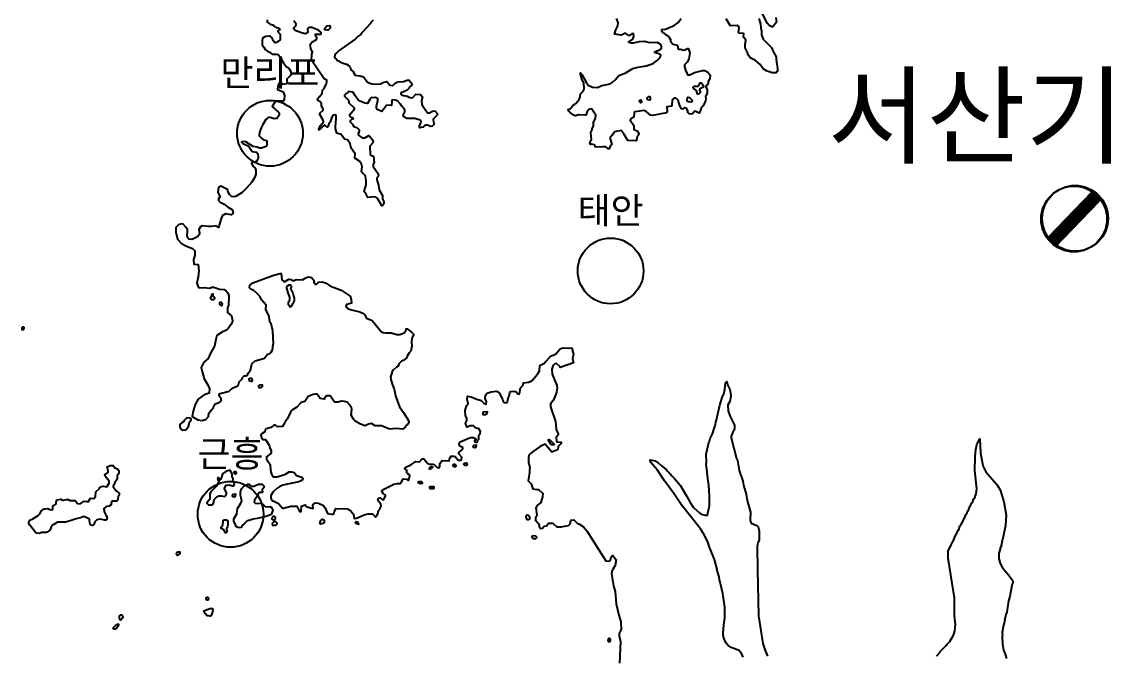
# Model space of a CAD drawing. Header units: millimetres. Extents: x -954552 to 1497340, y -301250 to 736091.
# Drawn here: x 114521 to 155975, y 347717 to 371829 of the extents above; entities that cross this region are included whole.
import ezdxf
from ezdxf.enums import TextEntityAlignment as Align

# ---------------------------------------------------------------- set-up
doc = ezdxf.new("R2010")
doc.units = ezdxf.units.MM
for name, color, linetype in [('2121', 7, 'Continuous'), ('2122', 7, 'Continuous'), ('AWS', 4, 'Continuous'), ('AWS명', 2, 'Continuous'), ('EL', 2, 'Continuous'), ('Point', 1, 'Continuous'), ('관측소명', 3, 'Continuous'), ('기상청', 1, 'Continuous')]:
    doc.layers.add(name, color=color, linetype=linetype)
doc.styles.get("Standard").update_dxf_attribs({"font": ''})
doc.styles.get('Standard').set_extended_font_data('Gulim')

# ---------------------------------------------------------------- blocks, each defined once
blk = doc.blocks.new('관측소(기상청)')
at = {"layer": '기상청', "const_width": 500}
blk.add_lwpolyline([(821, 874), (-914, -926)], dxfattribs=at)
at = {"layer": '기상청'}
blk.add_circle((-46, -26), 1250, dxfattribs=at)

msp = doc.modelspace()

# ---------------------------------------------------------------- linework, layer by layer
at = {"layer": '2121', "color": 7}
for points in [[(123853, 371906), (123849, 371819), (123964, 371735), (124056, 371708), (124120, 371681), (124159, 371643), (124215, 371616), (124280, 371598), (124324, 371566), (124332, 371528), (124273, 371498), (124259, 371475), (124263, 371436), (124338, 371354), (124349, 371146), (124271, 371084), (124209, 371039), (124140, 371036), (124083, 371125), (124038, 371214), (123976, 371272), (123937, 371286), (123794, 371277), (123794, 371277), (123669, 371205), (123655, 371090), (123664, 370952), (123728, 370864), (123788, 370758), (123863, 370717), (123938, 370674), (124039, 370601), (124195, 370601), (124263, 370582), (124363, 370461), (124363, 370461), (124411, 370366), (124469, 370266), (124469, 370266), (124576, 370126), (124657, 370077), (124750, 369940), (124745, 369801), (124596, 369646), (124613, 369483), (124589, 369467), (124426, 369451), (124380, 369504), (124288, 369484), (124249, 369367), (124239, 369260), (124366, 369202), (124457, 369167), (124457, 369167), (124513, 369027), (124501, 368845), (124432, 368808), (124295, 368818), (124195, 368822), (124132, 368744), (124044, 368612), (124137, 368520), (124208, 368458), (124208, 368458), (124267, 368410), (124301, 368365), (124307, 368277), (124220, 368152), (124102, 368139), (124014, 368182), (123913, 368199), (123801, 368116), (123689, 367931), (123625, 367794), (123557, 367634), (123548, 367492), (123630, 367410), (123713, 367341), (123821, 367324), (123821, 367324), (123839, 367277), (123834, 367158), (123821, 367115), (123777, 367077), (123640, 367027), (123559, 367027), (123471, 367065), (123321, 367084), (123033, 367267), (122896, 367274), (122877, 367255), (122928, 367202), (123121, 367121), (123158, 367096), (123277, 366903), (123439, 366871), (123489, 366815), (123506, 366696), (123502, 366640), (123439, 366522), (123309, 366494), (123255, 366460), (123309, 366343), (123396, 366272), (123396, 366272), (123421, 366178), (123421, 366097), (123415, 366041), (123377, 365921), (123270, 365740), (123058, 365503), (122896, 365347), (122702, 365209), (122616, 365178), (122490, 365184), (122423, 365262), (122378, 365331), (122345, 365452), (122208, 365520), (122086, 365578), (121994, 365535), (121970, 365359), (122067, 365169), (122004, 365121), (121994, 365038), (122067, 364970), (122208, 364897), (122345, 364794), (122535, 364687), (122559, 364556), (122476, 364497), (122267, 364536), (122135, 364453), (122086, 364312), (122043, 364137), (122004, 364015), (121911, 364078), (121736, 364054), (121610, 364047), (121610, 364047), (121378, 364078), (121310, 364041), (121248, 363940), (121279, 363806), (121273, 363763), (121241, 363704), (121210, 363673), (121068, 363593), (120985, 363560), (120873, 363572), (120814, 363629), (120804, 363691), (120821, 363858), (120816, 363934), (120760, 364028), (120640, 364156), (120489, 364122), (120372, 364015), (120372, 363830), (120440, 363572), (120596, 363406), (120781, 363299), (121005, 363207), (121103, 363124), (121103, 362949), (121054, 362793), (121064, 362617), (121229, 362608), (121254, 362359), (121220, 362135), (121171, 361892), (121244, 361736), (121361, 361712), (121460, 361726), (121655, 361704), (121760, 361742), (121823, 361742), (122042, 361667), (122217, 361654), (122266, 361635), (122351, 361529), (122392, 361411), (122375, 361049), (122375, 361049), (122345, 360971), (122335, 360786), (122489, 360655), (122489, 360655), (122523, 360542), (122530, 360455), (122498, 360349), (122370, 360174), (122302, 360113), (122153, 360049), (121941, 359907), (121898, 359751), (121848, 359503), (121693, 359234), (121608, 359036), (121445, 358887), (121345, 358689), (121374, 358540), (121459, 358256), (121608, 358001), (121657, 357874), (121643, 357711), (121459, 357647), (121232, 357491), (121112, 357278), (121034, 357030), (120998, 356825), (121218, 356697), (121381, 356669), (121521, 356719), (121618, 356825), (121631, 356943), (121643, 356969), (121676, 357016), (121705, 357035), (121712, 357055), (121730, 357061), (121736, 357081), (121806, 357156), (121818, 357238), (121848, 357269), (121874, 357310), (121985, 357352), (122080, 357400), (122105, 357425), (122105, 357499), (122030, 357619), (122030, 357675), (122068, 357703), (122405, 357794), (122511, 357894), (122717, 357987), (122761, 358044), (122780, 358150), (122898, 358263), (122910, 358306), (122973, 358372), (123023, 358372), (123086, 358388), (123103, 358404), (123103, 358404), (123123, 358475), (123211, 358588), (123266, 358812), (123285, 358843), (123398, 358940), (123441, 358962), (123742, 359044), (123854, 359181), (123967, 359237), (124004, 359275), (124042, 359337), (124060, 359412), (124060, 359506), (124091, 359593), (124066, 360087), (124004, 360349), (123954, 360418), (123928, 360630), (123803, 360893), (123816, 361061), (123635, 361258), (123580, 361372), (123485, 361495), (123353, 361598), (123222, 361661), (123172, 361720), (123172, 361720), (123187, 361824), (123309, 361902), (123781, 362087), (124103, 362199), (124341, 362267), (124381, 362267), (124381, 362267), (124409, 362017), (124484, 361955), (124527, 361948), (124546, 361971), (124672, 362042), (124753, 362036), (124803, 361993), (124878, 361996), (124946, 362030), (125190, 362024), (125296, 362087), (125403, 362130), (125540, 362111), (125540, 362111), (125596, 362030), (125622, 362011), (125627, 361936), (125672, 361876), (125703, 361852), (125728, 361855), (125776, 361905), (125815, 361930), (125940, 361949), (126017, 361921), (126090, 361897), (126236, 361794), (126664, 361634), (127000, 361395), (127039, 361273), (127053, 361132), (127053, 361132), (126877, 361087), (126840, 361025), (126902, 360943), (127002, 360888), (127377, 360800), (127510, 360739), (127546, 360703), (127626, 360566), (127840, 360475), (128183, 360063), (128258, 360025), (128358, 360007), (128558, 360013), (128777, 359944), (128890, 359944), (129057, 360007), (129121, 360082), (129139, 360157), (129177, 360163), (129342, 360030), (129427, 359944), (129345, 359801), (129331, 359666), (129352, 359503), (129310, 359305), (129253, 359241), (129177, 359126), (129177, 359126), (129135, 359034), (129108, 359001), (129077, 358989), (129058, 358969), (128952, 358926), (128858, 358827), (128827, 358745), (128771, 358707), (128652, 358595), (128602, 358532), (128540, 358326), (128546, 358232), (128615, 358027), (128672, 357867), (128722, 357611), (128885, 357193), (129026, 356974), (129161, 356782), (129240, 356639), (129240, 356639), (129233, 356584), (129178, 356514), (129159, 356507), (129110, 356457), (129104, 356438), (129002, 356343), (128759, 356371), (128502, 356346), (128196, 356470), (127953, 356470), (127815, 356558), (127697, 356533), (127581, 356471), (127397, 356542), (127198, 356655), (127129, 356730), (127047, 356876), (127066, 357107), (127050, 357151), (126984, 357276), (126885, 357376), (126791, 357402), (126678, 357407), (126534, 357370), (126435, 357370), (126391, 357395), (126241, 357614), (126103, 357613), (126024, 357525), (126021, 357492), (126021, 357492), (126021, 357492), (125860, 357513), (125747, 357672), (125679, 357679), (125604, 357663), (125404, 357585), (125279, 357395), (125129, 357363), (125116, 357338), (124972, 357182), (124813, 357079), (124785, 357051), (124741, 356995), (124611, 356726), (124549, 356654), (124536, 356622), (124491, 356549), (124436, 356442), (124229, 356432), (124161, 356501), (124105, 356495), (124005, 356413), (123805, 356364), (123767, 356326), (123755, 356244), (123663, 356180), (123611, 356120), (123631, 356032), (123680, 355957), (123786, 355951), (123930, 355739), (123949, 355633), (123998, 355520), (123998, 355464), (123986, 355421), (123830, 355289), (123830, 355201), (123962, 355002), (123974, 354771), (124018, 354631), (124051, 354562), (124080, 354540), (124230, 354539), (124543, 354630), (124686, 354720), (124786, 354720), (124880, 354696), (124961, 354589), (124961, 354589), (125167, 354521), (125205, 354480), (125205, 354461), (125161, 354389), (125049, 354346), (124449, 354215), (124330, 354170), (124211, 354095), (124073, 353958), (123994, 353830), (123993, 353708), (124043, 353621), (124081, 353618), (124274, 353515), (124437, 353346), (124468, 353346), (124749, 353421), (124974, 353415), (125081, 353221), (125143, 353215), (125155, 353421), (125293, 353465), (125361, 353396), (125599, 353334), (125586, 353471), (125680, 353546), (125804, 353533), (125986, 353446), (126073, 353328), (126099, 353227), (126148, 353146), (126148, 353146), (126277, 353120), (126365, 353115), (126386, 353128), (126405, 353228), (126442, 353287), (126454, 353331), (126898, 353318), (127017, 353253), (127111, 353144), (127130, 353110), (127163, 352950), (127242, 352959), (127536, 353084), (127686, 353122), (127860, 353122), (127953, 353016), (127979, 353010), (127992, 353022), (128060, 353128), (128073, 353166), (128066, 353184), (128073, 353234), (128150, 353343), (128185, 353416), (128173, 353497), (128079, 353615), (128054, 353690), (128079, 353719), (128154, 353741), (128222, 353678), (128272, 353666), (128272, 353666), (128353, 353797), (128349, 353834), (128260, 353897), (128216, 353959), (128210, 354009), (128229, 354031), (128262, 354058), (128660, 354253), (128809, 354284), (128922, 354278), (128949, 354312), (128967, 354375), (129022, 354462), (129140, 354441), (129204, 354397), (129235, 354436), (129253, 354472), (129278, 354591), (129259, 354615), (129196, 354650), (129153, 354688), (129153, 354785), (129084, 354834), (129084, 354866), (129122, 354903), (129315, 354990), (129497, 355121), (129646, 355103), (129740, 355222), (129803, 355215), (129949, 355057), (129949, 355057), (129997, 355022), (130153, 355015), (130202, 355003), (130309, 354890), (130384, 354878), (130414, 354935), (130414, 355047), (130507, 355151), (130765, 355141), (130777, 355222), (130846, 355316), (130951, 355315), (131002, 355303), (131114, 355172), (131220, 355166), (131240, 355197), (131252, 355278), (131139, 355410), (131139, 355459), (131271, 355578), (131289, 355625), (131258, 355666), (131171, 355697), (131158, 355719), (131152, 355816), (131182, 355848), (131189, 355869), (131546, 356022), (131592, 356029), (131689, 356032), (131764, 355986), (131764, 355986), (131786, 355948), (131786, 355948), (131774, 355927), (131733, 355912), (131733, 355875), (131788, 355856), (131833, 355853), (131841, 355900), (131857, 355925), (131857, 355925), (131857, 355925), (131896, 355984), (131902, 356116), (131945, 356172), (131958, 356256), (131891, 356357), (131852, 356375), (131751, 356396), (131726, 356435), (131698, 356478), (131570, 356471), (131457, 356428), (131421, 356497), (131395, 356571), (131434, 356676), (131445, 356753), (131389, 356865), (131376, 357053), (131426, 357228), (131489, 357322), (131489, 357322), (131457, 357470), (131471, 357604), (131606, 357576), (131776, 357503), (131989, 357434), (132095, 357322), (132169, 357290), (132188, 357384), (132138, 357528), (132151, 357641), (132219, 357709), (132364, 357759), (132550, 357784), (132625, 357765), (132663, 357722), (132800, 357491), (132807, 357431), (132863, 357359), (132944, 357341), (132982, 357403), (133026, 357572), (133051, 357603), (133069, 357734), (133088, 357768), (133112, 357782), (133194, 357787), (133288, 357781), (133316, 357764), (133382, 357684), (133431, 357678), (133444, 357703), (133476, 357915), (133563, 358003), (133600, 358106), (133600, 358106), (133785, 358136), (133865, 358159), (133919, 358196), (134125, 358434), (134200, 358559), (134212, 358747), (134262, 358796), (134387, 358853), (134424, 358884), (134431, 358902), (134597, 359086), (134655, 359127), (134837, 359203), (134843, 359240), (134993, 359403), (135080, 359434), (135299, 359425), (135424, 359440), (135436, 359421), (135499, 359190), (135462, 359034), (135499, 358872), (134993, 358695), (134993, 358695), (134993, 358695), (134985, 358713), (134855, 358838), (134780, 358828), (134743, 358787), (134712, 358740), (134674, 358628), (134687, 358441), (134858, 358009), (134874, 357903), (134850, 357753), (134850, 357753), (134775, 357541), (134713, 357428), (134625, 357304), (134625, 357197), (134806, 356642), (134823, 356515), (134832, 356322), (134912, 356185), (134912, 356129), (134838, 356029), (134850, 355873), (134875, 355863), (135031, 355854), (135026, 355823), (135005, 355777), (134913, 355685), (134901, 355573), (134881, 355557), (134694, 355486), (134657, 355486), (134419, 355779), (134308, 355731), (134230, 355685), (133969, 355504), (133863, 355426), (133801, 355360), (133782, 355266), (133782, 355085), (133838, 354885), (133825, 354804), (133823, 354699), (133767, 354388), (133880, 354267), (133951, 354076), (134108, 354048), (134170, 354049), (134326, 353899), (134320, 353779), (134251, 353561), (134120, 353449), (134063, 353355), (134101, 353080), (134045, 352980), (134051, 352892), (134139, 352787), (134171, 352762), (134184, 352728), (134189, 352649), (134245, 352574), (134314, 352580), (134382, 352664), (134470, 352674), (134551, 352771), (134573, 352774), (134695, 352771), (134732, 352749), (134857, 352636), (135032, 352636), (135301, 352690), (135373, 352750), (135388, 352890), (135507, 352899), (135650, 352762), (135695, 352751), (135881, 352631), (135881, 352631), (136007, 352487), (136726, 351341), (136863, 351325), (136900, 351363), (136930, 351488), (136954, 351508), (136962, 351533), (136987, 351544), (137113, 351376), (137076, 351163), (136989, 351025), (136951, 350938), (136944, 350853), (137019, 350395), (137082, 350176), (137120, 349707), (137213, 349279), (137289, 349026), (137307, 348714), (137276, 348683), (137226, 348583), (137226, 348495), (137276, 348270), (137245, 347452)], [(127873, 371889), (127787, 371801), (127787, 371777), (127446, 371412), (127420, 371386), (127405, 371346), (127299, 371271), (127200, 371164), (126581, 370739), (126456, 370613), (126456, 370613), (126431, 370601), (126418, 370547), (126413, 370502), (126518, 370358), (126594, 370330), (126618, 370308), (126743, 370252), (126862, 370221), (126969, 370152), (127006, 370108), (127025, 370002), (127119, 369943), (127187, 369802), (127376, 369770), (127512, 369733), (127668, 369540), (127828, 369467), (128087, 369453), (128162, 369475), (128280, 369540), (128400, 369559), (128511, 369415), (128603, 369402), (128624, 369406), (128718, 369496), (128817, 369553), (129031, 369565), (129172, 369609), (129249, 369615), (129330, 369512), (129355, 369456), (129355, 369456), (129355, 369425), (129280, 369368), (129249, 369334), (129249, 369309), (129167, 369236), (129005, 369159), (128943, 369147), (128937, 369103), (128956, 369069), (128974, 369047), (129170, 369006), (129236, 368966), (129337, 368940), (129386, 368953), (129499, 369081), (129674, 369072), (129749, 368972), (129711, 368810), (129724, 368697), (129737, 368666), (129942, 368375), (130024, 368366), (130130, 368428), (130224, 368444), (130324, 368335), (130318, 368281), (130224, 368191), (130161, 368129), (130174, 367997), (130193, 367948), (130186, 367929), (130186, 367929), (130124, 367860), (130062, 367854), (129943, 367898), (129887, 367904), (129849, 367891), (129762, 367822), (129643, 367801), (129637, 367873), (129692, 367985), (129699, 368053), (129668, 368085), (129468, 368153), (129430, 368160), (129159, 368153), (129043, 368219), (129025, 368284), (129087, 368410), (129087, 368478), (128950, 368639), (128919, 368695), (128812, 368816), (128720, 368850), (128605, 368862), (128586, 368841), (128593, 368790), (128580, 368647), (128400, 368657), (128381, 368644), (128212, 368422), (128037, 368497), (128012, 368528), (128012, 368528), (128000, 368621), (128062, 368835), (128056, 368906), (128030, 368928), (127949, 368953), (127809, 368934), (127750, 368878), (127669, 368722), (127556, 368740), (127321, 368837), (127181, 369037), (127125, 369140), (127088, 369156), (126950, 369177), (126834, 369092), (126794, 369040), (126794, 369008), (126937, 368846), (126950, 368747), (127154, 368560), (127162, 368534), (127162, 368509), (127137, 368459), (126978, 368279), (126981, 368250), (127013, 368221), (127082, 368195), (127105, 368176), (127113, 368156), (127106, 368134), (127051, 368113), (127051, 368113), (127000, 368059), (127000, 368022), (127100, 367929), (127100, 367912), (127138, 367853), (127263, 367809), (127331, 367737), (127344, 367716), (127349, 367646), (127313, 367584), (127313, 367535), (127328, 367511), (127414, 367457), (127456, 367415), (127563, 367425), (127712, 367509), (127756, 367469), (127863, 367334), (127875, 367248), (127750, 367097), (127769, 366800), (127788, 366757), (127888, 366722), (127913, 366485), (127875, 366416), (127881, 366335), (128076, 366042), (128063, 365954), (128019, 365898), (128013, 365823), (128076, 365617), (128076, 365617), (128101, 365442), (128238, 365223), (128238, 365099), (128285, 364987), (128295, 364931), (128295, 364931), (128276, 364897), (128247, 364864), (128214, 364836), (128203, 364829), (128187, 364848), (128179, 364873), (128172, 364890), (128172, 364890), (128169, 364914), (128051, 365091), (128019, 365136), (127976, 365170), (127906, 365179), (127682, 365145), (127619, 365279), (127538, 365385), (127594, 365598), (127613, 365629), (127619, 365773), (127588, 365979), (127438, 366123), (127463, 366320), (127440, 366421), (127357, 366529), (127188, 366647), (127194, 366807), (127045, 367022), (127045, 367022), (127006, 367191), (126907, 367347), (126794, 367372), (126664, 367547), (126494, 367593), (126445, 367771), (126463, 368053), (126476, 368097), (126469, 368271), (126419, 368293), (126382, 368287), (126333, 368261), (126289, 368167), (126245, 368015), (126194, 367953), (126163, 367859), (126138, 367821), (126102, 367836), (126095, 367855), (126044, 367903), (126014, 367902), (125912, 367810), (125906, 367791), (125838, 367721), (125813, 367721), (125814, 367761), (125840, 367815), (125883, 367888), (125988, 368022), (125972, 368089), (125851, 368309), (125851, 368309), (125851, 368353), (125975, 368477), (125975, 368521), (125919, 368621), (125913, 368728), (125851, 368796), (125782, 368825), (125763, 368859), (125757, 368903), (125938, 369108), (125957, 369233), (126019, 369296), (126026, 369327), (126094, 369446), (126118, 369552), (126118, 369609), (126019, 369659), (125538, 370370), (125550, 370595), (125575, 370670), (125506, 370814), (125481, 370970), (125556, 371070), (125731, 371151), (125737, 371226), (125688, 371301), (125681, 371332), (125688, 371361), (125887, 371358), (125900, 371371), (125900, 371420), (125900, 371420), (125799, 371508), (125550, 371610), (125437, 371607), (125412, 371591), (125387, 371561), (125400, 371439), (125394, 371420), (125307, 371376), (125248, 371383), (125119, 371419), (124919, 371495), (124862, 371557), (124862, 371595), (124937, 371670), (124950, 371735), (124862, 371863)], [(139594, 371942), (139500, 371824), (139263, 371648), (138988, 371542), (138838, 371518), (138838, 371486), (138870, 371433), (138882, 371433), (138989, 371348), (139101, 371280), (139125, 371252), (139182, 371161), (139188, 371092), (139257, 370990), (139288, 370974), (139438, 370943), (139454, 370930), (139469, 370786), (139569, 370793), (139642, 370762), (139700, 370755), (139700, 370755), (139825, 370818), (139850, 370818), (139863, 370802), (139919, 370655), (139882, 370421), (139832, 370305), (139719, 370193), (139713, 370165), (139713, 370131), (139757, 369987), (139813, 369852), (139844, 369812), (139919, 369815), (140100, 369906), (140397, 369974), (140494, 369984), (140607, 369909), (140682, 369818), (140688, 369787), (140675, 369668), (140621, 369566), (140612, 369475), (140541, 369402), (140538, 369389), (140531, 369350), (140581, 369256), (140575, 369124), (140544, 369030), (140519, 368987), (140526, 368944), (140515, 368807), (140408, 368627), (140349, 368544), (140310, 368427), (140269, 368351), (140145, 368425), (140090, 368431), (140066, 368405), (140060, 368382), (140015, 368336), (139932, 368325), (139895, 368331), (139845, 368387), (139845, 368449), (139776, 368547), (139732, 368559), (139707, 368556), (139657, 368512), (139607, 368522), (139544, 368637), (139472, 368849), (139419, 368906), (139388, 368922), (139320, 368925), (139265, 368877), (139251, 368850), (139239, 368650), (139226, 368625), (139045, 368594), (139057, 368432), (139027, 368375), (138498, 368271), (138427, 368287), (138252, 368425), (138177, 368455), (138177, 368455), (137833, 368412), (137802, 368368), (137795, 368206), (137671, 368140), (137646, 368087), (137783, 367894), (137790, 367737), (137915, 367687), (137983, 367587), (137967, 367522), (137921, 367469), (137885, 367334), (137885, 367334), (137885, 367334), (137883, 367311), (137864, 367301), (137558, 367322), (137421, 367549), (137309, 367693), (137050, 367647), (137012, 367604), (137005, 367569), (136963, 367519), (136963, 367506), (136945, 367500), (136884, 367443), (136884, 367375), (136953, 367168), (136871, 367082), (136846, 367000), (136809, 367005), (136721, 367074), (136614, 367074), (136341, 367064), (136288, 367147), (136181, 367181), (136136, 367160), (136110, 367227), (136184, 367356), (136159, 367618), (136202, 367722), (136209, 367765), (136259, 367875), (136259, 368012), (136334, 368155), (136346, 368275), (136196, 368515), (136165, 368521), (136084, 368496), (136015, 368424), (135977, 368305), (135959, 368286), (135934, 368277), (135690, 368292), (135571, 368259), (135494, 368285), (135358, 368390), (135318, 368434), (135296, 368480), (135309, 368505), (135353, 368511), (135478, 368665), (135547, 368693), (135589, 368728), (135717, 368879), (135752, 368980), (135759, 369092), (135865, 369199), (135896, 369267), (135883, 369511), (135827, 369617), (135759, 369842), (135757, 369885), (135757, 369885), (135816, 369822), (135971, 369536), (136058, 369423), (136214, 369342), (136409, 369330), (136577, 369405), (136887, 369476), (136964, 369523), (137076, 369624), (137214, 369786), (137489, 369886), (137502, 369902), (137752, 370055), (137958, 370111), (138263, 370155), (138520, 370243), (138685, 370367), (138775, 370455), (138804, 370508), (138813, 370580), (138782, 370605), (138618, 370654), (138569, 370680), (138617, 370706), (138782, 370761), (138832, 370805), (138844, 370833), (138844, 370905), (138832, 370927), (138785, 370978), (138785, 370978), (138728, 371022), (138676, 371045), (138389, 371030), (138213, 371079), (137994, 371073), (137761, 371023), (137669, 371023), (137589, 371055), (137745, 371173), (137788, 371286), (137776, 371386), (137707, 371373), (137626, 371311), (137601, 371313), (137482, 371379), (137426, 371379), (137401, 371357), (137307, 371317), (137057, 371361), (137101, 371523), (137182, 371680), (137195, 371798), (137126, 371954)], [(142536, 371949), (142605, 371756), (142614, 371602), (142639, 371487), (142649, 371337), (142705, 371175), (143018, 370853), (143080, 370703), (143205, 370501), (143205, 370400), (143213, 370307), (143228, 370224), (143247, 370064), (143247, 369957), (143203, 369893), (143042, 369884), (142862, 369947), (142706, 370044), (142593, 370206), (142593, 370206), (142412, 370363), (142218, 370456), (142130, 370575), (142112, 370668), (142018, 370843), (142024, 370985), (142039, 371049), (142043, 371131), (141985, 371216), (141985, 371216), (141956, 371243), (141968, 371375), (141943, 371390), (141793, 371393), (141768, 371418), (141793, 371593), (141787, 371652), (141718, 371693), (141462, 371678), (141449, 371684), (141299, 371943)], [(143193, 371999), (143217, 371812), (143073, 371643), (143030, 371640), (142930, 371687), (142873, 371762), (142661, 372186)], [(141949, 347675), (141900, 347800), (141793, 347928), (141487, 348053), (141374, 348128), (141374, 348128), (141291, 348227), (141287, 348253), (141240, 348340), (141187, 348509), (141187, 348597), (141214, 348912), (141249, 349165), (141249, 349577), (141179, 350105), (141074, 350526), (141051, 350623), (141030, 350738), (140962, 350977), (140949, 350989), (140962, 351030), (140939, 351065), (140855, 351389), (140669, 351855), (140586, 352089), (140424, 352408), (140397, 352422), (140391, 352454), (140326, 352555), (139592, 353488), (139315, 353898), (139165, 354091), (138961, 354384), (138686, 354793), (138424, 355097), (138412, 355186), (138599, 355136), (138717, 355062), (138823, 354964), (139036, 354794), (139053, 354761), (139071, 354755), (139143, 354678), (139149, 354657), (139181, 354633), (139230, 354568), (139336, 354475), (139548, 354212), (139792, 353812), (139930, 353553), (140042, 353387), (140301, 353155), (140355, 353119), (140561, 353070), (140592, 353101), (140661, 353426), (140667, 353794), (140642, 354219), (140623, 354312), (140617, 354375), (140542, 355025), (140548, 355087), (140541, 355393), (140635, 355837), (140654, 355859), (140663, 355888), (140663, 355888), (140692, 355993), (140779, 356168), (140872, 356449), (140885, 356462), (140909, 356613), (140938, 356701), (141054, 357255), (141159, 357586), (141207, 357672), (141250, 357858), (141274, 358104), (141323, 358158), (141323, 358158), (141353, 358030), (141440, 357849), (141478, 357651), (141478, 357599), (141450, 357467), (141442, 357403), (141368, 357276), (141372, 357029), (141452, 356823), (141613, 356499), (141613, 356374), (141609, 356306), (141554, 356237), (141510, 356143), (141495, 356082), (141495, 356021), (141594, 355620), (141594, 355620), (141691, 355225), (141725, 355159), (141798, 354781), (141929, 354369), (141953, 354212), (142054, 353870), (142098, 353632), (142229, 353189), (142210, 352870), (142248, 352779), (142467, 352689), (142510, 352635), (142554, 352477), (142555, 352180), (142548, 352133), (142504, 352039), (142480, 351889), (142495, 350993), (142495, 350993), (142495, 350993), (142530, 349246), (142699, 348203), (142774, 347966), (142877, 347716)], [(149303, 347712), (149303, 347736), (149418, 347851), (149421, 347880), (149652, 348109), (149690, 348136), (149690, 348161), (149798, 348270), (149937, 348515), (149965, 348586), (149965, 348586), (149989, 348686), (150015, 348933), (149992, 349121), (149996, 349158), (149977, 349254), (149983, 349735), (149977, 349930), (149745, 351445), (149745, 351704), (149776, 351803), (149842, 351917), (149849, 351950), (149924, 352101), (149968, 352170), (149968, 352188), (150126, 352503), (150144, 352522), (150188, 352660), (150226, 352710), (150305, 352858), (150324, 352920), (150342, 352939), (150425, 353112), (150457, 353153), (150463, 353204), (150513, 353266), (150545, 353374), (150564, 353393), (150571, 353427), (150601, 353468), (150634, 353552), (150634, 353552), (150675, 353599), (150700, 353684), (150760, 353768), (150766, 353805), (150781, 353822), (150800, 353891), (150825, 354084), (150756, 354777), (150762, 355290), (150790, 355573), (150831, 355752), (150894, 355886), (150948, 355973), (150948, 355973), (150948, 355973), (150968, 355440), (151043, 355034), (151074, 354925), (151176, 354727), (151587, 354246), (151719, 354041), (151862, 353579), (151944, 353079), (151944, 353079), (151917, 352683), (151830, 352253), (151801, 352135), (151788, 352123), (151769, 351961), (151757, 351948), (151763, 351923), (151719, 351836), (151715, 351791), (151669, 351636), (151669, 351429), (151720, 351242), (151788, 351095), (151933, 350924), (151939, 350903), (151957, 350897), (152031, 350814), (152188, 350611), (152193, 350562), (152188, 350468), (152176, 350455), (152163, 350405), (152080, 349981), (152036, 349817), (151964, 349393), (151936, 349304), (151884, 349066), (151874, 348968), (151848, 348891), (151793, 348617), (151789, 348575), (151789, 348575), (151802, 348549), (151790, 348462), (151797, 348425), (151791, 348350), (151805, 348282), (151805, 348171), (151845, 347950), (151908, 347792), (151960, 347624)]]:
    msp.add_lwpolyline(points, dxfattribs=at)
at = {"layer": '2122', "color": 7}
for points in [[(126143, 371515), (126043, 371520), (126043, 371583), (126118, 371673), (126224, 371695), (126244, 371673), (126250, 371633), (126244, 371589), (126169, 371514), (126143, 371515), (126143, 371515)], [(140305, 369284), (140289, 369249), (140307, 369169), (140301, 369112), (140271, 369093), (140218, 369084), (140192, 369095), (140193, 369129), (140169, 369206), (140150, 369231), (140058, 369285), (140044, 369350), (140081, 369384), (140215, 369378), (140244, 369387), (140263, 369406), (140313, 369509), (140330, 369506), (140369, 369484), (140413, 369428), (140432, 369399), (140432, 369362), (140406, 369338), (140305, 369284), (140305, 369284)], [(138408, 368925), (138408, 368868), (138396, 368856), (138321, 368868), (138302, 368884), (138295, 368937), (138377, 368987), (138396, 368993), (138408, 368975), (138408, 368925), (138408, 368925)], [(139907, 368783), (139869, 368787), (139832, 368815), (139814, 368844), (139826, 368950), (139845, 368962), (139888, 368950), (139936, 368921), (139999, 368860), (140001, 368794), (139982, 368775), (139907, 368783), (139907, 368783)], [(138079, 368804), (138071, 368762), (138045, 368746), (138014, 368771), (138008, 368837), (138058, 368868), (138083, 368825), (138079, 368804), (138079, 368804)], [(121810, 361378), (121842, 361348), (121842, 361299), (121805, 361261), (121740, 361262), (121692, 361317), (121743, 361424), (121749, 361462), (121770, 361492), (121789, 361485), (121787, 361435), (121773, 361411), (121810, 361378), (121810, 361378)], [(124845, 361420), (124878, 361324), (124878, 361218), (124815, 361093), (124743, 360999), (124719, 360984), (124666, 361074), (124666, 361180), (124705, 361247), (124715, 361287), (124715, 361355), (124647, 361524), (124603, 361699), (124603, 361774), (124621, 361796), (124684, 361830), (124741, 361830), (124765, 361799), (124757, 361715), (124741, 361687), (124822, 361518), (124845, 361420), (124845, 361420)], [(122136, 361136), (122115, 361155), (122063, 361158), (122037, 361148), (122033, 361105), (122059, 361074), (122097, 361049), (122123, 361052), (122155, 361093), (122137, 361135), (122137, 361135)], [(114532, 360222), (114521, 360196), (114596, 360196), (114583, 360172), (114522, 360159), (114521, 360134), (114570, 360121), (114596, 360147), (114608, 360209), (114596, 360222), (114532, 360222), (114532, 360222)], [(123225, 358169), (123273, 358169), (123292, 358225), (123261, 358275), (123201, 358272), (123155, 358244), (123160, 358197), (123225, 358169), (123225, 358169)], [(123595, 357925), (123623, 357925), (123667, 357969), (123667, 358013), (123655, 358025), (123555, 358016), (123523, 357987), (123517, 357945), (123529, 357928), (123595, 357925), (123595, 357925)], [(132139, 356886), (132064, 356887), (132057, 356984), (132076, 357003), (132195, 357015), (132213, 356997), (132201, 356924), (132139, 356886), (132139, 356886)], [(120880, 356537), (120899, 356606), (120956, 356699), (120956, 356744), (120925, 356769), (120793, 356775), (120681, 356662), (120675, 356631), (120621, 356604), (120531, 356525), (120531, 356419), (120562, 356353), (120597, 356327), (120637, 356312), (120756, 356325), (120856, 356450), (120880, 356537), (120880, 356537)], [(131739, 355654), (131764, 355654), (131795, 355685), (131802, 355734), (131708, 355731), (131677, 355703), (131670, 355678), (131682, 355657), (131739, 355654), (131739, 355654)], [(134631, 355780), (134544, 355910), (134544, 355948), (134601, 355941), (134756, 355776), (134750, 355754), (134694, 355745), (134663, 355748), (134631, 355780), (134631, 355780)], [(116514, 352909), (116191, 352807), (115884, 352806), (115734, 352716), (115697, 352704), (115622, 352600), (115597, 352525), (115491, 352425), (115463, 352415), (115284, 352418), (115184, 352382), (115085, 352387), (115060, 352400), (114834, 352690), (114822, 352693), (114791, 352756), (114784, 352812), (114822, 352887), (114938, 352939), (115141, 353062), (115203, 353132), (115268, 353239), (115346, 353300), (115397, 353319), (115510, 353334), (115584, 353287), (115684, 353275), (115703, 353309), (115703, 353425), (115827, 353512), (115840, 353647), (115840, 353647), (115871, 353666), (116003, 353681), (116071, 353650), (116109, 353650), (116222, 353675), (116286, 353673), (116347, 353631), (116552, 353637), (116640, 353519), (116746, 353509), (116890, 353607), (117021, 353601), (117040, 353582), (117134, 353725), (117277, 353713), (117277, 353725), (117327, 353787), (117339, 353969), (117471, 354087), (117471, 354112), (117552, 354165), (117627, 354175), (117758, 354150), (117846, 354288), (117839, 354375), (117695, 354565), (117683, 354625), (117695, 354625), (117778, 354691), (117801, 354725), (117807, 354763), (117807, 354763), (117771, 354919), (117876, 354968), (117995, 354965), (118064, 354881), (118158, 354838), (118207, 354775), (118207, 354662), (118145, 354575), (118145, 354450), (118058, 354325), (117989, 354181), (117989, 354150), (118114, 354006), (118225, 353913), (118227, 353870), (118220, 353838), (118189, 353794), (118175, 353686), (118157, 353633), (118139, 353613), (117958, 353604), (117921, 353550), (117914, 353475), (117854, 353427), (117852, 353413), (117746, 353407), (117645, 353326), (117658, 353219), (117758, 353007), (117752, 352913), (117724, 352893), (117724, 352893), (117665, 352882), (117515, 352919), (117371, 352894), (117303, 352819), (117253, 352719), (117222, 352688), (117222, 352688)], [(130126, 354879), (130090, 354841), (130062, 354835), (130027, 354831), (130015, 354859), (130020, 354881), (130055, 354921), (130090, 354937), (130128, 354932), (130134, 354922), (130140, 354900), (130126, 354879), (130126, 354879)], [(130962, 354922), (131027, 354922), (131033, 354965), (130996, 355004), (130934, 355004), (130902, 354972), (130915, 354941), (130962, 354922), (130962, 354922)], [(131382, 354969), (131353, 354972), (131314, 355016), (131352, 355053), (131433, 355066), (131458, 355040), (131433, 354966), (131382, 354969), (131382, 354969)], [(122004, 354507), (121976, 354496), (121966, 354475), (121965, 354457), (121967, 354444), (121969, 354429), (121975, 354418), (121993, 354413), (122009, 354424), (122022, 354444), (122023, 354474), (122016, 354501), (122004, 354507), (122004, 354507)], [(122594, 354724), (122585, 354708), (122588, 354687), (122597, 354672), (122606, 354661), (122612, 354652), (122619, 354645), (122627, 354641), (122640, 354642), (122647, 354648), (122662, 354662), (122677, 354673), (122677, 354689), (122675, 354709), (122667, 354721), (122654, 354725), (122628, 354728), (122608, 354728), (122594, 354724), (122594, 354724)], [(129646, 354282), (129603, 354306), (129591, 354328), (129628, 354363), (129715, 354353), (129747, 354322), (129741, 354278), (129690, 354269), (129646, 354282), (129646, 354282)], [(130109, 354089), (130177, 354085), (130196, 354103), (130196, 354141), (130177, 354153), (130048, 354156), (130015, 354135), (130015, 354116), (130034, 354094), (130109, 354089), (130109, 354089)], [(122586, 353781), (122619, 353776), (122649, 353808), (122662, 353870), (122544, 353864), (122525, 353845), (122519, 353827), (122525, 353792), (122586, 353781), (122586, 353781)], [(117222, 352688), (117147, 352694), (117102, 352776), (117090, 352903), (117072, 352935), (116921, 353010), (116821, 353013), (116796, 352988), (116584, 352944), (116514, 352909), (116514, 352909)], [(122338, 352648), (122306, 352552), (122319, 352465), (122292, 352408), (122269, 352408), (122207, 352514), (122094, 352564), (122094, 352615), (122162, 352708), (122173, 352852), (122188, 352886), (122213, 352901), (122296, 352896), (122356, 352865), (122357, 352702), (122338, 352648), (122338, 352648)], [(124092, 352905), (124125, 352902), (124168, 352946), (124168, 352996), (124143, 353021), (124080, 353024), (124049, 352990), (124037, 352990), (124021, 352943), (124025, 352924), (124044, 352908), (124092, 352905), (124092, 352905)], [(124212, 352762), (124212, 352734), (124162, 352684), (124068, 352687), (124056, 352778), (124099, 352824), (124162, 352840), (124212, 352784), (124212, 352762), (124212, 352762)], [(126011, 352834), (126011, 352803), (125967, 352759), (125874, 352741), (125855, 352828), (125871, 352856), (125955, 352925), (125999, 352906), (126011, 352878), (126011, 352834), (126011, 352834)], [(127340, 352739), (127302, 352792), (127269, 352811), (127217, 352819), (127198, 352804), (127217, 352769), (127340, 352739), (127340, 352739)], [(133836, 352995), (133814, 352911), (133796, 352899), (133751, 352905), (133702, 352992), (133708, 353073), (133733, 353089), (133789, 353080), (133839, 353005), (133836, 352995), (133836, 352995)], [(134006, 352185), (134051, 352183), (134095, 352221), (134102, 352240), (134089, 352259), (134064, 352277), (133935, 352289), (133908, 352268), (133908, 352253), (133964, 352186), (134006, 352185), (134006, 352185)], [(120469, 351561), (120545, 351621), (120539, 351665), (120432, 351668), (120404, 351642), (120389, 351596), (120413, 351565), (120439, 351555), (120469, 351561), (120469, 351561)], [(121633, 349927), (121608, 349942), (121579, 349952), (121554, 349952), (121537, 349941), (121517, 349921), (121517, 349890), (121535, 349872), (121566, 349864), (121605, 349862), (121625, 349872), (121635, 349905), (121633, 349928), (121633, 349928)], [(121613, 349245), (121570, 349247), (121489, 349344), (121445, 349441), (121664, 349535), (121770, 349528), (121782, 349509), (121776, 349397), (121720, 349266), (121682, 349241), (121613, 349245), (121613, 349245)], [(118363, 349184), (118340, 349147), (118284, 349090), (118260, 349093), (118241, 349145), (118240, 349255), (118277, 349287), (118322, 349290), (118371, 349209), (118363, 349184), (118363, 349184)], [(118153, 348832), (118109, 348759), (118075, 348743), (118010, 348749), (117997, 348790), (118115, 348921), (118163, 348936), (118191, 348933), (118203, 348890), (118153, 348832), (118153, 348832)], [(136901, 348357), (136888, 348377), (136871, 348389), (136835, 348387), (136810, 348357), (136798, 348327), (136810, 348294), (136837, 348273), (136872, 348267), (136892, 348277), (136903, 348328), (136901, 348358), (136901, 348358)]]:
    msp.add_lwpolyline(points, dxfattribs=at)
for points in [[(122075, 354432), (121999, 354345), (121919, 354176), (121719, 353982), (121688, 353914), (121669, 353895), (121675, 353689), (121550, 353551), (121550, 353532), (121619, 353464), (121762, 353470), (121807, 353539), (121838, 353676), (121944, 353792), (122007, 353816), (122094, 353814), (122243, 353789), (122281, 353827), (122306, 353876), (122306, 353939), (122225, 354076), (122225, 354107), (122294, 354214), (122406, 354226), (122531, 354192), (122581, 354195), (122599, 354224), (122606, 354270), (122543, 354358), (122556, 354455), (122524, 354511), (122524, 354511), (122514, 354650), (122437, 354784), (122274, 354742), (122153, 354643), (122111, 354522)], [(122656, 352652), (122653, 352683), (122588, 352846), (122582, 352942), (122693, 353126), (122724, 353327), (122837, 353502), (122881, 353626), (122831, 353827), (122831, 353951), (122875, 354077), (122981, 354186), (123118, 354254), (123162, 354251), (123186, 354232), (123186, 354219), (123205, 354199), (123240, 354183), (123337, 354183), (123525, 354251), (123662, 354258), (123725, 354192), (123730, 354146), (123725, 354127), (123655, 354043), (123668, 353955), (123656, 353939), (123543, 353936), (123524, 353917), (123456, 353771), (123362, 353652), (123362, 353652), (123355, 353577), (123393, 353539), (123625, 353518), (123677, 353503), (123787, 353396), (123956, 353408), (124019, 353371), (124019, 353371), (124066, 353261), (123995, 353105), (123847, 353034), (123648, 352985), (123464, 352949), (123322, 352921), (123074, 352850), (122989, 352758), (122897, 352687), (122855, 352602), (122777, 352595), (122706, 352623)]]:
    msp.add_lwpolyline(points, close=True, dxfattribs=at)
at = {"layer": 'AWS'}
for centre in [(123956, 367592), (136906, 362360), (122458, 353109)]:
    msp.add_circle(centre, 1250, dxfattribs=at)
at = {"layer": '기상청'}
msp.add_circle((154568, 364359), 1250, dxfattribs=at)

# ---------------------------------------------------------------- block references
at = {"layer": 'Point'}
msp.add_blockref('관측소(기상청)', (154568, 364359), dxfattribs=at)

# ---------------------------------------------------------------- texts
at = {"layer": 'AWS명'}
for s, p in [('만리포', (123956, 369092)), ('태안', (136906, 363860)), ('근흥', (122458, 354609))]:
    msp.add_text(s, height=1000, dxfattribs=at).set_placement(p, align=Align.BOTTOM_CENTER)
at = {"layer": 'EL'}
msp.add_text('0.000', height=2.5, dxfattribs=at).set_placement((154568, 364358), align=Align.TOP_CENTER)
at = {"layer": '관측소명'}
msp.add_text('서산기상대', height=3000, dxfattribs=at).set_placement((154568, 365859), align=Align.BOTTOM_CENTER)

doc.saveas('drawing.dxf')
